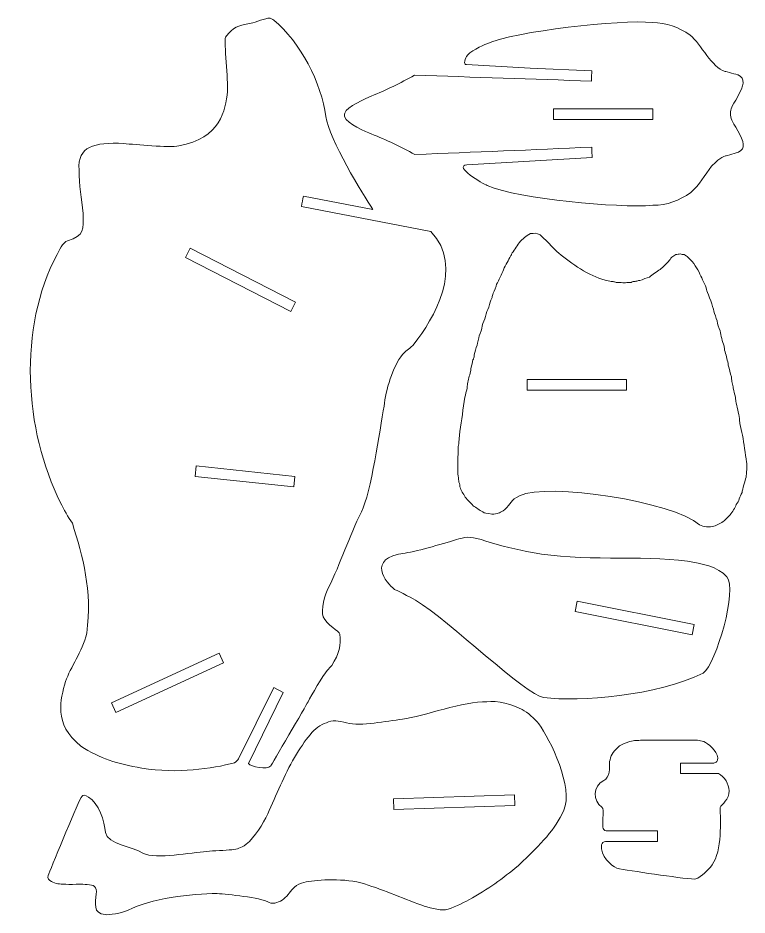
# Model space of a CAD drawing. Header units: centimetres. Extents: x -14.8 to 14.8, y -8.7 to 8.7.
# Drawn here: x -14.76 to -0.98, y -8.51 to 8.44 of the extents above; entities that cross this region are included whole.
import ezdxf

# ---------------------------------------------------------------- set-up
doc = ezdxf.new("R2010")
doc.units = ezdxf.units.CM
doc.header["$MEASUREMENT"] = 0
doc.layers.add('Livello 1', color=7, linetype='Continuous')

msp = doc.modelspace()

# ---------------------------------------------------------------- linework, layer by layer
at = {"layer": 'Livello 1', "color": 250, "lineweight": 20}
for points, knots in [([(-8.04885, 4.81932), (-8.04885, 4.81932), (-9.36269, 5.07172), (-9.36269, 5.07172), (-9.36269, 5.07172), (-9.37526, 5.00626), (-9.38776, 4.94121), (-9.40042, 4.87531), (-9.40042, 4.87531), (-9.40042, 4.87531), (-6.95572, 4.40024), (-6.95572, 4.40024), (-6.95572, 4.40024), (-6.30552, 3.73256), (-6.90838, 2.73999), (-7.2685, 2.27982), (-7.2685, 2.27982), (-7.34396, 2.1834), (-7.40369, 2.17957), (-7.48863, 2.07662), (-7.48863, 2.07662), (-7.67235, 1.85395), (-7.81139, 1.39581), (-7.83577, 1.10296), (-7.83577, 1.10296), (-7.91784, 0.65166), (-8.0842, -0.5362), (-8.26526, -0.89518), (-8.26526, -0.89518), (-8.50221, -1.36497), (-8.66021, -1.87127), (-8.88563, -2.32604), (-8.88563, -2.32604), (-8.95222, -2.45049), (-9.0422, -2.75645), (-8.98723, -2.87637), (-8.98723, -2.87637), (-8.91651, -3.03077), (-8.6857, -3.1495), (-8.67397, -3.20657), (-8.67397, -3.20657), (-8.64869, -3.40835), (-8.6846, -3.58242), (-8.82637, -3.79924), (-8.82637, -3.79924), (-8.85459, -3.83028), (-8.88281, -3.86133), (-8.91103, -3.89237), (-8.91103, -3.89237), (-8.98793, -3.98114), (-9.21393, -4.36927), (-9.2751, -4.48504), (-9.2751, -4.48504), (-9.30417, -4.54538), (-9.97279, -5.68997), (-9.97783, -5.69577), (-9.97783, -5.69577), (-10.04934, -5.77801), (-10.35256, -5.71595), (-10.4026, -5.64759), (-10.4026, -5.64759), (-10.4026, -5.64759), (-9.74146, -4.30841), (-9.74146, -4.30841), (-9.74146, -4.30841), (-9.74146, -4.30841), (-9.91955, -4.21736), (-9.91955, -4.21736), (-9.91955, -4.21736), (-9.91955, -4.21736), (-10.58743, -5.56031), (-10.58743, -5.56031), (-10.58743, -5.56031), (-10.60042, -5.58571), (-10.63326, -5.61525), (-10.66363, -5.63651), (-10.66363, -5.63651), (-11.10181, -5.75116), (-11.72525, -5.84724), (-12.41623, -5.73811), (-12.41623, -5.73811), (-12.88625, -5.65473), (-13.20426, -5.56091), (-13.5677, -5.32324), (-13.5677, -5.32324), (-14.09465, -4.89511), (-13.95316, -4.44136), (-13.85557, -4.10404), (-13.85557, -4.10404), (-13.76656, -3.82446), (-13.543, -3.54777), (-13.45763, -3.18964), (-13.45763, -3.18964), (-13.34659, -2.36894), (-13.53249, -1.75345), (-13.72857, -1.10684), (-13.72857, -1.10684), (-13.80904, -1.00763), (-13.89355, -0.84013), (-13.95096, -0.72584), (-13.95096, -0.72584), (-14.64145, 0.64825), (-14.75703, 2.58711), (-14.01845, 3.96469), (-14.01845, 3.96469), (-13.98476, 4.02754), (-13.9058, 4.20109), (-13.8217, 4.22715), (-13.8217, 4.22715), (-13.49023, 4.32986), (-13.52537, 4.42872), (-13.52537, 4.74362), (-13.52537, 4.74362), (-13.55886, 5.03389), (-13.60157, 5.26948), (-13.60157, 5.56489), (-13.60157, 5.56489), (-13.63109, 6.01097), (-13.32626, 6.09088), (-12.7549, 6.06442), (-12.7549, 6.06442), (-12.53111, 6.04313), (-11.91065, 5.97931), (-11.7135, 6.02209), (-11.7135, 6.02209), (-10.93144, 6.15971), (-10.82844, 6.69655), (-10.7991, 7.04655), (-10.7991, 7.04655), (-10.77673, 7.247), (-10.8707, 7.99001), (-10.83297, 8.07102), (-10.83297, 8.07102), (-10.66316, 8.28035), (-10.63663, 8.28187), (-10.35037, 8.33902), (-10.35037, 8.33902), (-10.28442, 8.3522), (-10.05682, 8.43679), (-10.0117, 8.43508), (-10.0117, 8.43508), (-9.98305, 8.434), (-9.94081, 8.41101), (-9.91857, 8.39275), (-9.91857, 8.39275), (-9.43099, 7.99251), (-9.01756, 7.2063), (-8.93643, 6.57242), (-8.93643, 6.57242), (-8.88272, 6.15276), (-8.23511, 5.09648), (-8.04885, 4.81932)], [0, 0, 0, 0, 0.02564103, 0.02564103, 0.02564103, 0.02564103, 0.05128205, 0.05128205, 0.05128205, 0.05128205, 0.07692308, 0.07692308, 0.07692308, 0.07692308, 0.1025641, 0.1025641, 0.1025641, 0.1025641, 0.12820513, 0.12820513, 0.12820513, 0.12820513, 0.15384615, 0.15384615, 0.15384615, 0.15384615, 0.17948718, 0.17948718, 0.17948718, 0.17948718, 0.20512821, 0.20512821, 0.20512821, 0.20512821, 0.23076923, 0.23076923, 0.23076923, 0.23076923, 0.25641026, 0.25641026, 0.25641026, 0.25641026, 0.28205128, 0.28205128, 0.28205128, 0.28205128, 0.30769231, 0.30769231, 0.30769231, 0.30769231, 0.33333333, 0.33333333, 0.33333333, 0.33333333, 0.35897436, 0.35897436, 0.35897436, 0.35897436, 0.38461538, 0.38461538, 0.38461538, 0.38461538, 0.41025641, 0.41025641, 0.41025641, 0.41025641, 0.43589744, 0.43589744, 0.43589744, 0.43589744, 0.46153846, 0.46153846, 0.46153846, 0.46153846, 0.48717949, 0.48717949, 0.48717949, 0.48717949, 0.51282051, 0.51282051, 0.51282051, 0.51282051, 0.53846154, 0.53846154, 0.53846154, 0.53846154, 0.56410256, 0.56410256, 0.56410256, 0.56410256, 0.58974359, 0.58974359, 0.58974359, 0.58974359, 0.61538462, 0.61538462, 0.61538462, 0.61538462, 0.64102564, 0.64102564, 0.64102564, 0.64102564, 0.66666667, 0.66666667, 0.66666667, 0.66666667, 0.69230769, 0.69230769, 0.69230769, 0.69230769, 0.71794872, 0.71794872, 0.71794872, 0.71794872, 0.74358974, 0.74358974, 0.74358974, 0.74358974, 0.76923077, 0.76923077, 0.76923077, 0.76923077, 0.79487179, 0.79487179, 0.79487179, 0.79487179, 0.82051282, 0.82051282, 0.82051282, 0.82051282, 0.84615385, 0.84615385, 0.84615385, 0.84615385, 0.87179487, 0.87179487, 0.87179487, 0.87179487, 0.8974359, 0.8974359, 0.8974359, 0.8974359, 0.92307692, 0.92307692, 0.92307692, 0.92307692, 0.94871795, 0.94871795, 0.94871795, 0.94871795, 1, 1, 1, 1]), ([(-1.26564, 6.75022), (-1.25125, 6.80223), (-1.05397, 7.08681), (-1.05397, 7.20742), (-1.05397, 7.20742), (-1.05397, 7.29011), (-1.06678, 7.31927), (-1.1471, 7.35982), (-1.1471, 7.35982), (-1.15579, 7.3642), (-1.38072, 7.42755), (-1.39264, 7.42755), (-1.39264, 7.42755), (-1.64349, 7.49476), (-1.84066, 7.93813), (-2.05304, 8.11335), (-2.05304, 8.11335), (-2.27712, 8.26479), (-2.4975, 8.35042), (-2.7727, 8.35042), (-2.7727, 8.35042), (-3.35905, 8.41327), (-5.37525, 8.18384), (-5.8969, 7.95019), (-5.8969, 7.95019), (-5.96867, 7.91804), (-6.24409, 7.79216), (-6.2779, 7.70695), (-6.2779, 7.70695), (-6.2897, 7.68256), (-6.32248, 7.61981), (-6.31529, 7.59606), (-6.31529, 7.59606), (-6.30302, 7.56612), (-6.31146, 7.55798), (-6.2779, 7.55455), (-6.2779, 7.55455), (-6.2779, 7.55455), (-5.07706, 7.49045), (-5.07706, 7.49045), (-5.07706, 7.49045), (-5.07706, 7.49045), (-3.91015, 7.44), (-3.91015, 7.44), (-3.91015, 7.44), (-3.91208, 7.39531), (-3.9158, 7.30936), (-3.91878, 7.24019), (-3.91878, 7.24019), (-5.02986, 7.28809), (-6.14717, 7.31627), (-7.25924, 7.3548), (-7.25924, 7.3548), (-7.53321, 7.20411), (-7.78967, 7.07602), (-8.0813, 6.95984), (-8.0813, 6.95984), (-8.17582, 6.92219), (-8.54443, 6.75586), (-8.58083, 6.64015), (-8.58083, 6.64015), (-8.58965, 6.61215), (-8.58937, 6.58835), (-8.58035, 6.56044), (-8.58035, 6.56044), (-8.54303, 6.44502), (-8.17311, 6.28161), (-8.0783, 6.24471), (-8.0783, 6.24471), (-7.78576, 6.13084), (-7.5283, 6.0048), (-7.25314, 5.85628), (-7.25314, 5.85628), (-6.14141, 5.90362), (-5.02435, 5.94064), (-3.91369, 5.99733), (-3.91369, 5.99733), (-3.91016, 5.92819), (-3.90577, 5.84227), (-3.90348, 5.7976), (-3.90348, 5.7976), (-3.90348, 5.7976), (-6.27025, 5.6643), (-6.27025, 5.6643), (-6.27025, 5.6643), (-6.53325, 5.63536), (-5.97656, 5.30243), (-5.88613, 5.27169), (-5.88613, 5.27169), (-5.27063, 5.00757), (-3.42474, 4.84585), (-2.75885, 4.89622), (-2.75885, 4.89622), (-2.4837, 4.89836), (-2.26392, 4.98579), (-2.04109, 5.13898), (-2.04109, 5.13898), (-1.87467, 5.27851), (-1.77755, 5.47244), (-1.64705, 5.63317), (-1.64705, 5.63317), (-1.5936, 5.69902), (-1.47035, 5.8067), (-1.38615, 5.82998), (-1.38615, 5.82998), (-1.37424, 5.83007), (-1.1498, 5.8952), (-1.14115, 5.89965), (-1.14115, 5.89965), (-1.06115, 5.94084), (-1.04858, 5.9701), (-1.04923, 6.05278), (-1.04923, 6.05278), (-1.05019, 6.17339), (-1.24971, 6.4564), (-1.26451, 6.50829), (-1.26451, 6.50829), (-1.29812, 6.57898), (-1.2987, 6.67923), (-1.26564, 6.75022)], [0, 0, 0, 0, 0.03225806, 0.03225806, 0.03225806, 0.03225806, 0.06451613, 0.06451613, 0.06451613, 0.06451613, 0.09677419, 0.09677419, 0.09677419, 0.09677419, 0.12903226, 0.12903226, 0.12903226, 0.12903226, 0.16129032, 0.16129032, 0.16129032, 0.16129032, 0.19354839, 0.19354839, 0.19354839, 0.19354839, 0.22580645, 0.22580645, 0.22580645, 0.22580645, 0.25806452, 0.25806452, 0.25806452, 0.25806452, 0.29032258, 0.29032258, 0.29032258, 0.29032258, 0.32258065, 0.32258065, 0.32258065, 0.32258065, 0.35483871, 0.35483871, 0.35483871, 0.35483871, 0.38709677, 0.38709677, 0.38709677, 0.38709677, 0.41935484, 0.41935484, 0.41935484, 0.41935484, 0.4516129, 0.4516129, 0.4516129, 0.4516129, 0.48387097, 0.48387097, 0.48387097, 0.48387097, 0.51612903, 0.51612903, 0.51612903, 0.51612903, 0.5483871, 0.5483871, 0.5483871, 0.5483871, 0.58064516, 0.58064516, 0.58064516, 0.58064516, 0.61290323, 0.61290323, 0.61290323, 0.61290323, 0.64516129, 0.64516129, 0.64516129, 0.64516129, 0.67741935, 0.67741935, 0.67741935, 0.67741935, 0.70967742, 0.70967742, 0.70967742, 0.70967742, 0.74193548, 0.74193548, 0.74193548, 0.74193548, 0.77419355, 0.77419355, 0.77419355, 0.77419355, 0.80645161, 0.80645161, 0.80645161, 0.80645161, 0.83870968, 0.83870968, 0.83870968, 0.83870968, 0.87096774, 0.87096774, 0.87096774, 0.87096774, 0.90322581, 0.90322581, 0.90322581, 0.90322581, 0.93548387, 0.93548387, 0.93548387, 0.93548387, 1, 1, 1, 1]), ([(-4.63665, 6.51928), (-4.63665, 6.51928), (-2.76086, 6.51928), (-2.76086, 6.51928), (-2.76086, 6.51928), (-2.76086, 6.51928), (-2.76086, 6.71928), (-2.76086, 6.71928), (-2.76086, 6.71928), (-2.76086, 6.71928), (-4.63665, 6.71928), (-4.63665, 6.71928), (-4.63665, 6.71928), (-4.63665, 6.71928), (-4.63665, 6.51928), (-4.63665, 6.51928)], [0, 0, 0, 0, 0.2, 0.2, 0.2, 0.2, 0.4, 0.4, 0.4, 0.4, 0.6, 0.6, 0.6, 0.6, 1, 1, 1, 1]), ([(-5.06717, 4.36262), (-5.1609, 4.30648), (-5.21262, 4.27534), (-5.2873, 4.18482), (-5.2873, 4.18482), (-5.32978, 4.12196), (-5.38785, 4.02813), (-5.43124, 3.97315), (-5.43124, 3.97315), (-5.43124, 3.93941), (-5.42981, 3.97071), (-5.4397, 3.94775), (-5.4397, 3.94775), (-5.49013, 3.8535), (-5.53802, 3.77623), (-5.58134, 3.67682), (-5.58134, 3.67682), (-5.61569, 3.59797), (-5.66843, 3.47635), (-5.71064, 3.40589), (-5.71064, 3.40589), (-5.71392, 3.36308), (-5.75617, 3.27362), (-5.77837, 3.23655), (-5.77837, 3.23655), (-5.78133, 3.19795), (-5.79234, 3.19049), (-5.7953, 3.15189), (-5.7953, 3.15189), (-5.83436, 3.08668), (-5.83972, 3.04516), (-5.8599, 2.97409), (-5.8599, 2.97409), (-5.87935, 2.9056), (-5.90684, 2.87401), (-5.92229, 2.79629), (-5.92229, 2.79629), (-5.93558, 2.72945), (-5.96957, 2.67931), (-5.98158, 2.61849), (-5.98158, 2.61849), (-5.99309, 2.56022), (-6.01192, 2.48233), (-6.04084, 2.43222), (-6.04084, 2.43222), (-6.04386, 2.39282), (-6.06745, 2.29283), (-6.08035, 2.25442), (-6.08035, 2.25442), (-6.10192, 2.19017), (-6.1144, 2.1285), (-6.13397, 2.06816), (-6.13397, 2.06816), (-6.13397, 2.05687), (-6.13397, 2.04558), (-6.13397, 2.03429), (-6.13397, 2.03429), (-6.14388, 2.00565), (-6.14367, 2.00222), (-6.15937, 1.97502), (-6.15937, 1.97502), (-6.16182, 1.94306), (-6.18307, 1.86244), (-6.19324, 1.83109), (-6.19324, 1.83109), (-6.19606, 1.80569), (-6.19888, 1.78029), (-6.2017, 1.75489), (-6.2017, 1.75489), (-6.22908, 1.67577), (-6.23663, 1.60136), (-6.26097, 1.52629), (-6.26097, 1.52629), (-6.26379, 1.49525), (-6.26662, 1.4642), (-6.26944, 1.43316), (-6.26944, 1.43316), (-6.28846, 1.37819), (-6.29443, 1.32577), (-6.31177, 1.27229), (-6.31177, 1.27229), (-6.34281, 1.05498), (-6.37386, 0.83767), (-6.4049, 0.62036), (-6.4049, 0.62036), (-6.4049, 0.62036), (-6.42184, 0.41716), (-6.42184, 0.41716), (-6.42184, 0.41716), (-6.42752, 0.3812), (-6.43877, 0.35253), (-6.43877, 0.31556), (-6.43877, 0.31556), (-6.43877, 0.24121), (-6.44771, -0.17662), (-6.43877, -0.21784), (-6.43877, -0.21784), (-6.42619, -0.27583), (-6.42766, -0.30174), (-6.42184, -0.33638), (-6.42184, -0.33638), (-6.41597, -0.35333), (-6.41077, -0.37022), (-6.4049, -0.38718), (-6.4049, -0.38718), (-6.4049, -0.39847), (-6.4049, -0.40975), (-6.4049, -0.42104), (-6.4049, -0.42104), (-6.37857, -0.49714), (-6.34457, -0.54688), (-6.3033, -0.61578), (-6.3033, -0.61578), (-6.26634, -0.66316), (-6.17188, -0.7623), (-6.13397, -0.79358), (-6.13397, -0.79358), (-6.06708, -0.83877), (-6.01518, -0.8717), (-5.9477, -0.91211), (-5.9477, -0.91211), (-5.92405, -0.91893), (-5.79022, -0.94375), (-5.76144, -0.93751), (-5.76144, -0.93751), (-5.67137, -0.91798), (-5.63842, -0.919), (-5.55824, -0.85284), (-5.55824, -0.85284), (-5.42769, -0.74513), (-5.45708, -0.67421), (-5.27884, -0.59038), (-5.27884, -0.59038), (-4.73728, -0.33567), (-2.38112, -0.70012), (-1.87524, -1.14071), (-1.87524, -1.14071), (-1.80409, -1.17744), (-1.6801, -1.18956), (-1.6043, -1.16611), (-1.6043, -1.16611), (-1.54009, -1.14624), (-1.46148, -1.10734), (-1.40957, -1.06451), (-1.40957, -1.06451), (-1.37288, -1.02782), (-1.33619, -0.99113), (-1.2995, -0.95444), (-1.2995, -0.95444), (-1.26233, -0.8976), (-1.19443, -0.82357), (-1.18097, -0.75971), (-1.18097, -0.75971), (-1.12754, -0.69202), (-1.11751, -0.60893), (-1.0709, -0.53111), (-1.0709, -0.53111), (-1.0663, -0.47113), (-1.01497, -0.30575), (-0.9947, -0.24324), (-0.9947, -0.24324), (-0.98549, -0.18495), (-0.97721, 0.003), (-0.98624, 0.04462), (-0.98624, 0.04462), (-1.01164, 0.21395), (-1.03704, 0.38329), (-1.06244, 0.55262), (-1.06244, 0.55262), (-1.08392, 0.61888), (-1.09128, 0.70503), (-1.11324, 0.77276), (-1.11324, 0.77276), (-1.11606, 0.8038), (-1.11888, 0.83485), (-1.1217, 0.86589), (-1.1217, 0.86589), (-1.13612, 0.96755), (-1.16731, 1.09331), (-1.18944, 1.19609), (-1.18944, 1.19609), (-1.19226, 1.22149), (-1.19508, 1.24689), (-1.1979, 1.27229), (-1.1979, 1.27229), (-1.21589, 1.32777), (-1.2225, 1.38694), (-1.24024, 1.44162), (-1.24024, 1.44162), (-1.24024, 1.45009), (-1.24024, 1.45855), (-1.24024, 1.46702), (-1.24024, 1.46702), (-1.25144, 1.50158), (-1.25486, 1.53539), (-1.26564, 1.56862), (-1.26564, 1.56862), (-1.26846, 1.59684), (-1.27128, 1.62507), (-1.2741, 1.65329), (-1.2741, 1.65329), (-1.29993, 1.72791), (-1.31007, 1.80157), (-1.33337, 1.87342), (-1.33337, 1.87342), (-1.33337, 1.88471), (-1.33337, 1.896), (-1.33337, 1.90729), (-1.33337, 1.90729), (-1.35967, 1.98841), (-1.37521, 2.08143), (-1.4011, 2.16129), (-1.4011, 2.16129), (-1.40392, 2.18669), (-1.40675, 2.21209), (-1.40957, 2.23749), (-1.40957, 2.23749), (-1.43943, 2.32379), (-1.4785, 2.43069), (-1.48577, 2.52536), (-1.48577, 2.52536), (-1.5193, 2.58345), (-1.52837, 2.64745), (-1.5442, 2.71162), (-1.5442, 2.71162), (-1.56153, 2.78186), (-1.5866, 2.8303), (-1.60348, 2.89789), (-1.60348, 2.89789), (-1.62426, 2.98112), (-1.7, 3.20998), (-1.73977, 3.27889), (-1.73977, 3.27889), (-1.74196, 3.30739), (-1.74605, 3.30965), (-1.74824, 3.33815), (-1.74824, 3.33815), (-1.79398, 3.43693), (-1.83973, 3.53571), (-1.88547, 3.63449), (-1.88547, 3.63449), (-1.93925, 3.74241), (-2.01525, 3.85511), (-2.1123, 3.93082), (-2.1123, 3.93082), (-2.13479, 3.94429), (-2.14124, 3.94743), (-2.1631, 3.96469), (-2.1631, 3.96469), (-2.19812, 3.96545), (-2.20933, 3.96933), (-2.2393, 3.98162), (-2.2393, 3.98162), (-2.2634, 3.97381), (-2.29748, 3.96672), (-2.32397, 3.96469), (-2.32397, 3.96469), (-2.34937, 3.94776), (-2.37477, 3.93082), (-2.40017, 3.91389), (-2.40017, 3.91389), (-2.44652, 3.86546), (-2.48075, 3.80254), (-2.53564, 3.76149), (-2.53564, 3.76149), (-2.56386, 3.73609), (-2.59208, 3.71069), (-2.6203, 3.68529), (-2.6203, 3.68529), (-2.68109, 3.64421), (-2.76841, 3.58604), (-2.8235, 3.54135), (-2.8235, 3.54135), (-2.87393, 3.53073), (-2.94612, 3.49272), (-3.0013, 3.47362), (-3.0013, 3.47362), (-3.00977, 3.47362), (-3.01823, 3.47362), (-3.0267, 3.47362), (-3.0267, 3.47362), (-3.053, 3.46509), (-3.06814, 3.46521), (-3.09444, 3.45669), (-3.09444, 3.45669), (-3.10573, 3.45669), (-3.11701, 3.45669), (-3.1283, 3.45669), (-3.1283, 3.45669), (-3.1422, 3.45099), (-3.15669, 3.44535), (-3.17064, 3.43975), (-3.17064, 3.43975), (-3.19604, 3.43975), (-3.22144, 3.43975), (-3.24684, 3.43975), (-3.24684, 3.43975), (-3.29457, 3.4294), (-3.30948, 3.43148), (-3.3569, 3.43975), (-3.3569, 3.43975), (-3.38795, 3.43975), (-3.41899, 3.43975), (-3.45004, 3.43975), (-3.45004, 3.43975), (-3.4711, 3.44659), (-3.48823, 3.44986), (-3.5093, 3.45669), (-3.5093, 3.45669), (-3.52059, 3.45669), (-3.53188, 3.45669), (-3.54317, 3.45669), (-3.54317, 3.45669), (-3.58072, 3.46886), (-3.6224, 3.47245), (-3.6617, 3.48284), (-3.6617, 3.48284), (-3.96439, 3.56289), (-4.29903, 3.79642), (-4.53377, 3.99009), (-4.53377, 3.99009), (-4.62646, 4.06656), (-4.83199, 4.2998), (-4.88937, 4.33722), (-4.88937, 4.33722), (-4.96017, 4.3834), (-5.00287, 4.36262), (-5.06717, 4.36262)], [0, 0, 0, 0, 0.01204819, 0.01204819, 0.01204819, 0.01204819, 0.02409639, 0.02409639, 0.02409639, 0.02409639, 0.03614458, 0.03614458, 0.03614458, 0.03614458, 0.04819277, 0.04819277, 0.04819277, 0.04819277, 0.06024096, 0.06024096, 0.06024096, 0.06024096, 0.07228916, 0.07228916, 0.07228916, 0.07228916, 0.08433735, 0.08433735, 0.08433735, 0.08433735, 0.09638554, 0.09638554, 0.09638554, 0.09638554, 0.10843373, 0.10843373, 0.10843373, 0.10843373, 0.12048193, 0.12048193, 0.12048193, 0.12048193, 0.13253012, 0.13253012, 0.13253012, 0.13253012, 0.14457831, 0.14457831, 0.14457831, 0.14457831, 0.15662651, 0.15662651, 0.15662651, 0.15662651, 0.1686747, 0.1686747, 0.1686747, 0.1686747, 0.18072289, 0.18072289, 0.18072289, 0.18072289, 0.19277108, 0.19277108, 0.19277108, 0.19277108, 0.20481928, 0.20481928, 0.20481928, 0.20481928, 0.21686747, 0.21686747, 0.21686747, 0.21686747, 0.22891566, 0.22891566, 0.22891566, 0.22891566, 0.24096386, 0.24096386, 0.24096386, 0.24096386, 0.25301205, 0.25301205, 0.25301205, 0.25301205, 0.26506024, 0.26506024, 0.26506024, 0.26506024, 0.27710843, 0.27710843, 0.27710843, 0.27710843, 0.28915663, 0.28915663, 0.28915663, 0.28915663, 0.30120482, 0.30120482, 0.30120482, 0.30120482, 0.31325301, 0.31325301, 0.31325301, 0.31325301, 0.3253012, 0.3253012, 0.3253012, 0.3253012, 0.3373494, 0.3373494, 0.3373494, 0.3373494, 0.34939759, 0.34939759, 0.34939759, 0.34939759, 0.36144578, 0.36144578, 0.36144578, 0.36144578, 0.37349398, 0.37349398, 0.37349398, 0.37349398, 0.38554217, 0.38554217, 0.38554217, 0.38554217, 0.39759036, 0.39759036, 0.39759036, 0.39759036, 0.40963855, 0.40963855, 0.40963855, 0.40963855, 0.42168675, 0.42168675, 0.42168675, 0.42168675, 0.43373494, 0.43373494, 0.43373494, 0.43373494, 0.44578313, 0.44578313, 0.44578313, 0.44578313, 0.45783133, 0.45783133, 0.45783133, 0.45783133, 0.46987952, 0.46987952, 0.46987952, 0.46987952, 0.48192771, 0.48192771, 0.48192771, 0.48192771, 0.4939759, 0.4939759, 0.4939759, 0.4939759, 0.5060241, 0.5060241, 0.5060241, 0.5060241, 0.51807229, 0.51807229, 0.51807229, 0.51807229, 0.53012048, 0.53012048, 0.53012048, 0.53012048, 0.54216867, 0.54216867, 0.54216867, 0.54216867, 0.55421687, 0.55421687, 0.55421687, 0.55421687, 0.56626506, 0.56626506, 0.56626506, 0.56626506, 0.57831325, 0.57831325, 0.57831325, 0.57831325, 0.59036145, 0.59036145, 0.59036145, 0.59036145, 0.60240964, 0.60240964, 0.60240964, 0.60240964, 0.61445783, 0.61445783, 0.61445783, 0.61445783, 0.62650602, 0.62650602, 0.62650602, 0.62650602, 0.63855422, 0.63855422, 0.63855422, 0.63855422, 0.65060241, 0.65060241, 0.65060241, 0.65060241, 0.6626506, 0.6626506, 0.6626506, 0.6626506, 0.6746988, 0.6746988, 0.6746988, 0.6746988, 0.68674699, 0.68674699, 0.68674699, 0.68674699, 0.69879518, 0.69879518, 0.69879518, 0.69879518, 0.71084337, 0.71084337, 0.71084337, 0.71084337, 0.72289157, 0.72289157, 0.72289157, 0.72289157, 0.73493976, 0.73493976, 0.73493976, 0.73493976, 0.74698795, 0.74698795, 0.74698795, 0.74698795, 0.75903614, 0.75903614, 0.75903614, 0.75903614, 0.77108434, 0.77108434, 0.77108434, 0.77108434, 0.78313253, 0.78313253, 0.78313253, 0.78313253, 0.79518072, 0.79518072, 0.79518072, 0.79518072, 0.80722892, 0.80722892, 0.80722892, 0.80722892, 0.81927711, 0.81927711, 0.81927711, 0.81927711, 0.8313253, 0.8313253, 0.8313253, 0.8313253, 0.84337349, 0.84337349, 0.84337349, 0.84337349, 0.85542169, 0.85542169, 0.85542169, 0.85542169, 0.86746988, 0.86746988, 0.86746988, 0.86746988, 0.87951807, 0.87951807, 0.87951807, 0.87951807, 0.89156627, 0.89156627, 0.89156627, 0.89156627, 0.90361446, 0.90361446, 0.90361446, 0.90361446, 0.91566265, 0.91566265, 0.91566265, 0.91566265, 0.92771084, 0.92771084, 0.92771084, 0.92771084, 0.93975904, 0.93975904, 0.93975904, 0.93975904, 0.95180723, 0.95180723, 0.95180723, 0.95180723, 0.96385542, 0.96385542, 0.96385542, 0.96385542, 0.97590361, 0.97590361, 0.97590361, 0.97590361, 1, 1, 1, 1]), ([(-11.59239, 3.91105), (-11.59239, 3.91105), (-9.6019, 2.88826), (-9.6019, 2.88826), (-9.6019, 2.88826), (-9.6019, 2.88826), (-9.5105, 3.06615), (-9.5105, 3.06615), (-9.5105, 3.06615), (-9.5105, 3.06615), (-11.50099, 4.08894), (-11.50099, 4.08894), (-11.50099, 4.08894), (-11.50099, 4.08894), (-11.59239, 3.91105), (-11.59239, 3.91105)], [0, 0, 0, 0, 0.2, 0.2, 0.2, 0.2, 0.4, 0.4, 0.4, 0.4, 0.6, 0.6, 0.6, 0.6, 1, 1, 1, 1]), ([(-5.13297, 1.40668), (-5.13297, 1.40668), (-3.25718, 1.40668), (-3.25718, 1.40668), (-3.25718, 1.40668), (-3.25718, 1.40668), (-3.25718, 1.60668), (-3.25718, 1.60668), (-3.25718, 1.60668), (-3.25718, 1.60668), (-5.13297, 1.60668), (-5.13297, 1.60668), (-5.13297, 1.60668), (-5.13297, 1.60668), (-5.13297, 1.40668), (-5.13297, 1.40668)], [0, 0, 0, 0, 0.2, 0.2, 0.2, 0.2, 0.4, 0.4, 0.4, 0.4, 0.6, 0.6, 0.6, 0.6, 1, 1, 1, 1]), ([(-11.40859, -0.228), (-11.40859, -0.228), (-9.54308, -0.42407), (-9.54308, -0.42407), (-9.54308, -0.42407), (-9.54308, -0.42407), (-9.52218, -0.22516), (-9.52218, -0.22516), (-9.52218, -0.22516), (-9.52218, -0.22516), (-11.38769, -0.02909), (-11.38769, -0.02909), (-11.38769, -0.02909), (-11.38769, -0.02909), (-11.40859, -0.228), (-11.40859, -0.228)], [0, 0, 0, 0, 0.2, 0.2, 0.2, 0.2, 0.4, 0.4, 0.4, 0.4, 0.6, 0.6, 0.6, 0.6, 1, 1, 1, 1]), ([(-6.42184, -1.40318), (-6.6589, -1.48002), (-7.19859, -1.63743), (-7.43784, -1.67411), (-7.43784, -1.67411), (-8.19549, -1.76732), (-7.79303, -2.23908), (-7.64103, -2.35991), (-7.64103, -2.35991), (-7.64063, -2.36017), (-7.34284, -2.50616), (-7.2431, -2.5659), (-7.2431, -2.5659), (-6.60119, -2.95041), (-5.15966, -4.36315), (-4.82164, -4.40037), (-4.82164, -4.40037), (-4.14808, -4.49954), (-2.67495, -4.36642), (-1.8075, -3.94317), (-1.8075, -3.94317), (-1.55825, -3.76116), (-1.1526, -2.35146), (-1.35877, -2.12284), (-1.35877, -2.12284), (-1.53222, -1.93051), (-1.83952, -1.86828), (-2.10384, -1.82651), (-2.10384, -1.82651), (-2.98366, -1.71391), (-4.1335, -1.83604), (-5.0333, -1.66564), (-5.0333, -1.66564), (-5.3277, -1.60124), (-5.62888, -1.54827), (-5.91384, -1.4484), (-5.91384, -1.4484), (-6.17854, -1.35563), (-6.2593, -1.3668), (-6.42184, -1.40318)], [0, 0, 0, 0, 0.09090909, 0.09090909, 0.09090909, 0.09090909, 0.18181818, 0.18181818, 0.18181818, 0.18181818, 0.27272727, 0.27272727, 0.27272727, 0.27272727, 0.36363636, 0.36363636, 0.36363636, 0.36363636, 0.45454545, 0.45454545, 0.45454545, 0.45454545, 0.54545455, 0.54545455, 0.54545455, 0.54545455, 0.63636364, 0.63636364, 0.63636364, 0.63636364, 0.72727273, 0.72727273, 0.72727273, 0.72727273, 0.81818182, 0.81818182, 0.81818182, 0.81818182, 1, 1, 1, 1]), ([(-4.22755, -2.77875), (-4.22755, -2.77875), (-2.01518, -3.21808), (-2.01518, -3.21808), (-2.01518, -3.21808), (-2.01518, -3.21808), (-1.97622, -3.02191), (-1.97622, -3.02191), (-1.97622, -3.02191), (-1.97622, -3.02191), (-4.18859, -2.58258), (-4.18859, -2.58258), (-4.18859, -2.58258), (-4.18859, -2.58258), (-4.22755, -2.77875), (-4.22755, -2.77875)], [0, 0, 0, 0, 0.2, 0.2, 0.2, 0.2, 0.4, 0.4, 0.4, 0.4, 0.6, 0.6, 0.6, 0.6, 1, 1, 1, 1]), ([(-12.98737, -4.50398), (-12.98737, -4.50398), (-10.95423, -3.56884), (-10.95423, -3.56884), (-10.95423, -3.56884), (-10.95423, -3.56884), (-10.87066, -3.75054), (-10.87066, -3.75054), (-10.87066, -3.75054), (-10.87066, -3.75054), (-12.9038, -4.68568), (-12.9038, -4.68568), (-12.9038, -4.68568), (-12.9038, -4.68568), (-12.98737, -4.50398), (-12.98737, -4.50398)], [0, 0, 0, 0, 0.2, 0.2, 0.2, 0.2, 0.4, 0.4, 0.4, 0.4, 0.6, 0.6, 0.6, 0.6, 1, 1, 1, 1]), ([(-7.48863, -4.81524), (-7.79709, -4.84769), (-8.26367, -4.95148), (-8.54697, -4.88297), (-8.54697, -4.88297), (-8.69321, -4.84882), (-8.81786, -4.82042), (-8.92797, -4.88297), (-8.92797, -4.88297), (-9.15123, -4.94908), (-9.3283, -5.19974), (-9.52911, -5.53491), (-9.52911, -5.53491), (-9.72894, -5.86843), (-9.87389, -6.25064), (-10.0371, -6.60171), (-10.0371, -6.60171), (-10.13296, -6.7936), (-10.27481, -7.04039), (-10.4435, -7.17744), (-10.4435, -7.17744), (-10.56211, -7.25501), (-10.59968, -7.26569), (-10.71443, -7.27904), (-10.71443, -7.27904), (-10.83132, -7.29392), (-11.06924, -7.29813), (-11.18857, -7.31291), (-11.18857, -7.31291), (-11.49018, -7.33122), (-12.12415, -7.46641), (-12.3993, -7.34677), (-12.3993, -7.34677), (-12.58115, -7.21933), (-13.06551, -7.1747), (-13.10203, -6.95731), (-13.10203, -6.95731), (-13.12335, -6.74432), (-13.22961, -6.39103), (-13.42377, -6.28844), (-13.42377, -6.28844), (-13.48241, -6.23962), (-13.53285, -6.24009), (-13.54624, -6.26903), (-13.54624, -6.26903), (-13.60142, -6.32419), (-14.08868, -7.53455), (-14.1734, -7.73214), (-14.1734, -7.73214), (-14.19557, -7.77993), (-14.20426, -7.83622), (-14.1519, -7.86324), (-14.1519, -7.86324), (-14.08061, -7.91228), (-13.99062, -7.93097), (-13.90637, -7.93097), (-13.90637, -7.93097), (-13.78615, -7.94077), (-13.51723, -7.92468), (-13.44917, -7.93944), (-13.44917, -7.93944), (-13.32336, -7.94098), (-13.25337, -7.97457), (-13.27983, -8.11724), (-13.27983, -8.11724), (-13.29649, -8.27425), (-13.33959, -8.49325), (-13.1105, -8.5067), (-13.1105, -8.5067), (-13.04522, -8.51416), (-12.79361, -8.47856), (-12.67317, -8.42305), (-12.67317, -8.42305), (-12.26425, -8.20259), (-11.47072, -8.10877), (-10.99383, -8.10877), (-10.99383, -8.10877), (-10.78545, -8.12402), (-10.18862, -8.176), (-10.0117, -8.2781), (-10.0117, -8.2781), (-9.92709, -8.31862), (-9.80347, -8.2646), (-9.7323, -8.21037), (-9.7323, -8.21037), (-9.65452, -8.14718), (-9.60003, -8.04786), (-9.5291, -7.99024), (-9.5291, -7.99024), (-9.4813, -7.94345), (-9.41269, -7.90681), (-9.3513, -7.8971), (-9.3513, -7.8971), (-9.14458, -7.85411), (-8.66909, -7.80966), (-8.27603, -7.90557), (-8.27603, -7.90557), (-7.90812, -8.00935), (-7.50891, -8.19336), (-7.12457, -8.32859), (-7.12457, -8.32859), (-7.02052, -8.36521), (-6.78681, -8.43112), (-6.67584, -8.41357), (-6.67584, -8.41357), (-6.55186, -8.39398), (-6.34691, -8.28504), (-6.23557, -8.22528), (-6.23557, -8.22528), (-5.87611, -8.03236), (-5.59246, -7.82081), (-5.30424, -7.58384), (-5.30424, -7.58384), (-4.83904, -7.14666), (-4.6174, -6.90665), (-4.44064, -6.53397), (-4.44064, -6.53397), (-4.2539, -6.11549), (-4.69247, -5.19609), (-4.91477, -4.89991), (-4.91477, -4.89991), (-4.99063, -4.80796), (-5.12656, -4.68215), (-5.22804, -4.63124), (-5.22804, -4.63124), (-5.38977, -4.55008), (-5.71114, -4.44476), (-5.8969, -4.48504), (-5.8969, -4.48504), (-6.31656, -4.47329), (-7.09566, -4.754), (-7.48863, -4.81524)], [0, 0, 0, 0, 0.02941176, 0.02941176, 0.02941176, 0.02941176, 0.05882353, 0.05882353, 0.05882353, 0.05882353, 0.08823529, 0.08823529, 0.08823529, 0.08823529, 0.11764706, 0.11764706, 0.11764706, 0.11764706, 0.14705882, 0.14705882, 0.14705882, 0.14705882, 0.17647059, 0.17647059, 0.17647059, 0.17647059, 0.20588235, 0.20588235, 0.20588235, 0.20588235, 0.23529412, 0.23529412, 0.23529412, 0.23529412, 0.26470588, 0.26470588, 0.26470588, 0.26470588, 0.29411765, 0.29411765, 0.29411765, 0.29411765, 0.32352941, 0.32352941, 0.32352941, 0.32352941, 0.35294118, 0.35294118, 0.35294118, 0.35294118, 0.38235294, 0.38235294, 0.38235294, 0.38235294, 0.41176471, 0.41176471, 0.41176471, 0.41176471, 0.44117647, 0.44117647, 0.44117647, 0.44117647, 0.47058824, 0.47058824, 0.47058824, 0.47058824, 0.5, 0.5, 0.5, 0.5, 0.52941176, 0.52941176, 0.52941176, 0.52941176, 0.55882353, 0.55882353, 0.55882353, 0.55882353, 0.58823529, 0.58823529, 0.58823529, 0.58823529, 0.61764706, 0.61764706, 0.61764706, 0.61764706, 0.64705882, 0.64705882, 0.64705882, 0.64705882, 0.67647059, 0.67647059, 0.67647059, 0.67647059, 0.70588235, 0.70588235, 0.70588235, 0.70588235, 0.73529412, 0.73529412, 0.73529412, 0.73529412, 0.76470588, 0.76470588, 0.76470588, 0.76470588, 0.79411765, 0.79411765, 0.79411765, 0.79411765, 0.82352941, 0.82352941, 0.82352941, 0.82352941, 0.85294118, 0.85294118, 0.85294118, 0.85294118, 0.88235294, 0.88235294, 0.88235294, 0.88235294, 0.91176471, 0.91176471, 0.91176471, 0.91176471, 0.94117647, 0.94117647, 0.94117647, 0.94117647, 1, 1, 1, 1]), ([(-3.70287, -6.85391), (-3.70247, -6.88284), (-3.67095, -6.92507), (-3.63967, -6.92534), (-3.63967, -6.92534), (-3.33136, -6.92534), (-2.98145, -6.92534), (-2.67067, -6.92534), (-2.67067, -6.92534), (-2.67067, -6.92534), (-2.67067, -7.12534), (-2.67067, -7.12534), (-2.67067, -7.12534), (-2.67067, -7.12534), (-3.65475, -7.12534), (-3.65475, -7.12534), (-3.65475, -7.12534), (-3.68994, -7.12534), (-3.7189, -7.14968), (-3.72768, -7.18659), (-3.72768, -7.18659), (-3.75137, -7.39908), (-3.55075, -7.57757), (-3.43895, -7.63016), (-3.43895, -7.63016), (-3.20107, -7.67509), (-2.27177, -7.8149), (-1.9612, -7.83812), (-1.9612, -7.83812), (-1.8205, -7.77889), (-1.7284, -7.6821), (-1.63681, -7.56243), (-1.63681, -7.56243), (-1.44764, -7.30677), (-1.47945, -6.70661), (-1.48695, -6.48353), (-1.48695, -6.48353), (-1.45375, -6.41896), (-1.3165, -6.33212), (-1.31382, -6.16543), (-1.31382, -6.16543), (-1.32078, -6.04497), (-1.40218, -5.88683), (-1.51908, -5.84233), (-1.51908, -5.84233), (-1.51908, -5.84233), (-2.23574, -5.84233), (-2.23574, -5.84233), (-2.23574, -5.84233), (-2.23574, -5.77559), (-2.23574, -5.70933), (-2.23574, -5.64233), (-2.23574, -5.64233), (-2.23574, -5.64233), (-1.60293, -5.64233), (-1.60293, -5.64233), (-1.60293, -5.64233), (-1.56749, -5.63007), (-1.5478, -5.62186), (-1.53396, -5.58969), (-1.53396, -5.58969), (-1.504, -5.47147), (-1.66336, -5.30611), (-1.7644, -5.25205), (-1.7644, -5.25205), (-1.85195, -5.20777), (-1.91997, -5.21279), (-1.99115, -5.20869), (-1.99115, -5.20869), (-1.99115, -5.20869), (-2.99022, -5.20869), (-2.99022, -5.20869), (-2.99022, -5.20869), (-3.07986, -5.22813), (-3.07272, -5.20462), (-3.20189, -5.23671), (-3.20189, -5.23671), (-3.24166, -5.24659), (-3.3564, -5.2978), (-3.38815, -5.31876), (-3.38815, -5.31876), (-3.38815, -5.31876), (-3.43049, -5.36109), (-3.43049, -5.36109), (-3.43049, -5.36109), (-3.50927, -5.42001), (-3.55912, -5.51831), (-3.57442, -5.61509), (-3.57442, -5.61509), (-3.57569, -5.7271), (-3.56655, -5.91537), (-3.68574, -5.97254), (-3.68574, -5.97254), (-3.89234, -6.07438), (-3.89648, -6.36488), (-3.71897, -6.47293), (-3.71897, -6.47293), (-3.6684, -6.54574), (-3.71776, -6.68317), (-3.70287, -6.85391)], [0, 0, 0, 0, 0.03846154, 0.03846154, 0.03846154, 0.03846154, 0.07692308, 0.07692308, 0.07692308, 0.07692308, 0.11538462, 0.11538462, 0.11538462, 0.11538462, 0.15384615, 0.15384615, 0.15384615, 0.15384615, 0.19230769, 0.19230769, 0.19230769, 0.19230769, 0.23076923, 0.23076923, 0.23076923, 0.23076923, 0.26923077, 0.26923077, 0.26923077, 0.26923077, 0.30769231, 0.30769231, 0.30769231, 0.30769231, 0.34615385, 0.34615385, 0.34615385, 0.34615385, 0.38461538, 0.38461538, 0.38461538, 0.38461538, 0.42307692, 0.42307692, 0.42307692, 0.42307692, 0.46153846, 0.46153846, 0.46153846, 0.46153846, 0.5, 0.5, 0.5, 0.5, 0.53846154, 0.53846154, 0.53846154, 0.53846154, 0.57692308, 0.57692308, 0.57692308, 0.57692308, 0.61538462, 0.61538462, 0.61538462, 0.61538462, 0.65384615, 0.65384615, 0.65384615, 0.65384615, 0.69230769, 0.69230769, 0.69230769, 0.69230769, 0.73076923, 0.73076923, 0.73076923, 0.73076923, 0.76923077, 0.76923077, 0.76923077, 0.76923077, 0.80769231, 0.80769231, 0.80769231, 0.80769231, 0.84615385, 0.84615385, 0.84615385, 0.84615385, 0.88461538, 0.88461538, 0.88461538, 0.88461538, 0.92307692, 0.92307692, 0.92307692, 0.92307692, 1, 1, 1, 1]), ([(-7.65485, -6.51941), (-7.65485, -6.51941), (-5.36885, -6.44384), (-5.36885, -6.44384), (-5.36885, -6.44384), (-5.36885, -6.44384), (-5.37546, -6.24395), (-5.37546, -6.24395), (-5.37546, -6.24395), (-5.37546, -6.24395), (-7.66146, -6.31952), (-7.66146, -6.31952), (-7.66146, -6.31952), (-7.66146, -6.31952), (-7.65485, -6.51941), (-7.65485, -6.51941)], [0, 0, 0, 0, 0.2, 0.2, 0.2, 0.2, 0.4, 0.4, 0.4, 0.4, 0.6, 0.6, 0.6, 0.6, 1, 1, 1, 1])]:
    msp.add_open_spline(points, degree=3, knots=knots, dxfattribs=at)

doc.saveas('drawing.dxf')
